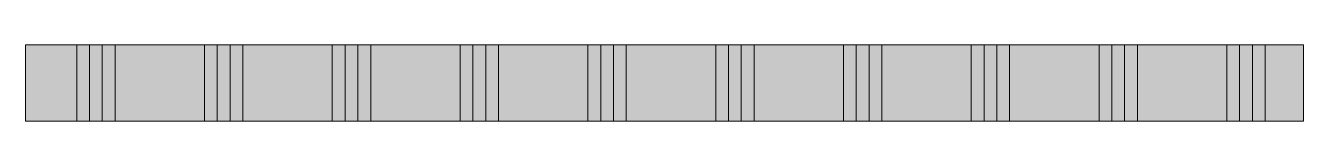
# Model space of a CAD drawing. Header units: metres. Extents: x 0 to 250, y 0 to 15.
import ezdxf

# ---------------------------------------------------------------- set-up
doc = ezdxf.new("R2010")
doc.units = ezdxf.units.M
doc.layers.add('A-DETL-GENF', color=92, linetype='Continuous', lineweight=18)

# ---------------------------------------------------------------- blocks, each defined once
blk = doc.blocks.new('40  gipsplaat - vochtbestendig D15-2957409-00_0 Basismaterialen')
at = {"layer": 'A-DETL-GENF'}
blk.add_hatch(color=256, dxfattribs=at).paths.add_polyline_path([(250, 0), (250, 15), (0, 15), (0, 0)])
at = {"layer": 'A-DETL-GENF', "lineweight": 13}
h = blk.add_hatch(dxfattribs=at)
h.set_pattern_fill('FP_27', color=256, style=0, pattern_type=2)
h.set_pattern_definition([(90, (13210, 1438.36), (-25, 1e-15), []), (90, (13212.5, 1438.36), (-25, 1e-15), []), (90, (13215, 1438.36), (-25, 1e-15), []), (90, (13217.5, 1438.36), (-25, 1e-15), [])])
h.paths.add_polyline_path([(250, 0), (250, 15), (0, 15), (0, 0)])
at = {"layer": 'A-DETL-GENF'}
for p, q in [((250, 15), (0, 15)), ((0, 15), (0, 0)), ((250, 15), (0, 15)), ((0, 15), (0, 0)), ((250, 0), (250, 15)), ((250, 0), (250, 15)), ((0, 0), (250, 0)), ((0, 0), (250, 0))]:
    blk.add_line(p, q, dxfattribs=at)

msp = doc.modelspace()

# ---------------------------------------------------------------- block references
msp.add_blockref('40  gipsplaat - vochtbestendig D15-2957409-00_0 Basismaterialen', (0, 0))

doc.saveas('drawing.dxf')
